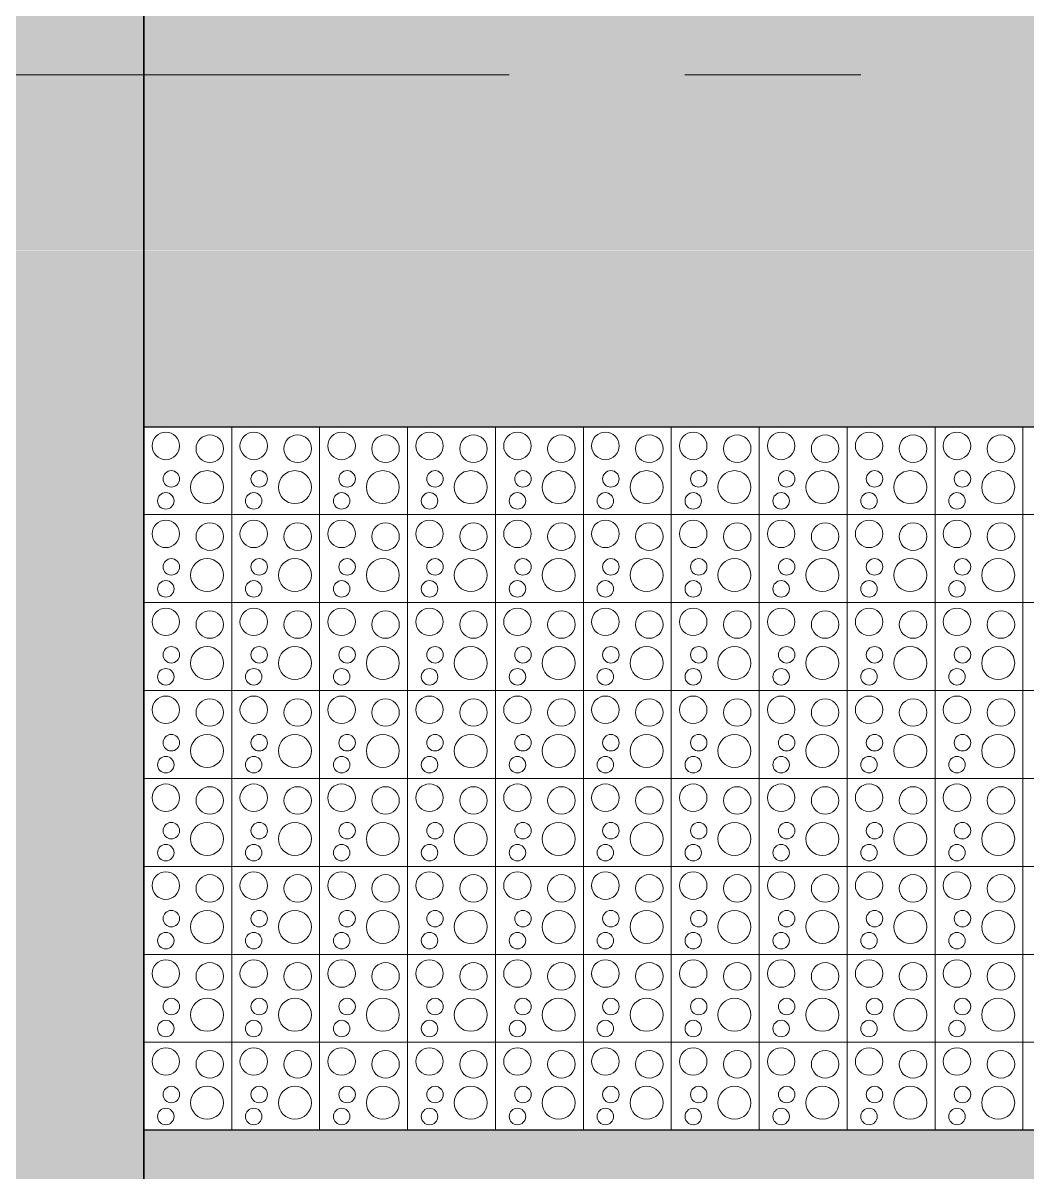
# Model space of a CAD drawing. Header units: inches. Extents: x 6 to 15224, y -733 to 6300.
# Drawn here: x 11081.1 to 11172.5, y 5121.2 to 5225.7 of the extents above; entities that cross this region are included whole.
import ezdxf

# ---------------------------------------------------------------- set-up
doc = ezdxf.new("R2010")
doc.units = ezdxf.units.IN
doc.header["$MEASUREMENT"] = 0
doc.linetypes.add('Center 1_2_', pattern=[112, 64, -16, 16, -16])
for name, color, linetype, lineweight in [('A-DETL', 90, 'Continuous', 13), ('A-FLOR-LEVL', 51, 'Continuous', 13), ('A-GLAZ', 151, 'Continuous', 25), ('A-WALL', 113, 'Continuous', 25), ('A-WALL-PATT', 111, 'Continuous', 25)]:
    doc.layers.add(name, color=color, linetype=linetype, lineweight=lineweight)

# ---------------------------------------------------------------- blocks, each defined once
blk = doc.blocks.new('WD Breeze Block-TS - 8x18-20231558-EAST ELEVATION')
at = {"layer": 'A-GLAZ', "lineweight": 13}
for p, q in [((486, 5181), (486, 5189)), ((486, 5189), (486, 5181)), ((494, 5181), (494, 5189)), ((494, 5189), (494, 5181)), ((502, 5181), (502, 5189)), ((502, 5189), (502, 5181)), ((510, 5181), (510, 5189)), ((510, 5189), (510, 5181)), ((518, 5181), (518, 5189)), ((518, 5189), (518, 5181)), ((526, 5181), (526, 5189)), ((526, 5189), (526, 5181)), ((534, 5181), (534, 5189)), ((534, 5189), (534, 5181)), ((542, 5181), (542, 5189)), ((542, 5189), (542, 5181)), ((550, 5181), (550, 5189)), ((550, 5189), (550, 5181)), ((558, 5181), (558, 5189)), ((558, 5189), (558, 5181)), ((486, 5181), (478, 5181)), ((478, 5181), (486, 5181)), ((494, 5181), (486, 5181)), ((486, 5173), (486, 5181)), ((486, 5181), (494, 5181)), ((486, 5181), (486, 5173)), ((502, 5181), (494, 5181)), ((494, 5173), (494, 5181)), ((494, 5181), (502, 5181)), ((494, 5181), (494, 5173)), ((510, 5181), (502, 5181)), ((502, 5173), (502, 5181)), ((502, 5181), (510, 5181)), ((502, 5181), (502, 5173)), ((518, 5181), (510, 5181)), ((510, 5173), (510, 5181)), ((510, 5181), (518, 5181)), ((510, 5181), (510, 5173)), ((526, 5181), (518, 5181)), ((518, 5173), (518, 5181)), ((518, 5181), (526, 5181)), ((518, 5181), (518, 5173)), ((534, 5181), (526, 5181)), ((526, 5173), (526, 5181)), ((526, 5181), (534, 5181)), ((526, 5181), (526, 5173)), ((542, 5181), (534, 5181)), ((534, 5173), (534, 5181)), ((534, 5181), (542, 5181)), ((534, 5181), (534, 5173)), ((542, 5173), (542, 5181)), ((550, 5181), (542, 5181)), ((542, 5181), (550, 5181)), ((542, 5181), (542, 5173)), ((558, 5181), (550, 5181)), ((550, 5173), (550, 5181)), ((550, 5181), (558, 5181)), ((550, 5181), (550, 5173)), ((566, 5181), (558, 5181)), ((558, 5173), (558, 5181)), ((558, 5181), (566, 5181)), ((558, 5181), (558, 5173)), ((486, 5173), (478, 5173)), ((478, 5173), (486, 5173)), ((494, 5173), (486, 5173)), ((486, 5165), (486, 5173)), ((486, 5173), (494, 5173)), ((486, 5173), (486, 5165)), ((502, 5173), (494, 5173)), ((494, 5165), (494, 5173)), ((494, 5173), (502, 5173)), ((494, 5173), (494, 5165)), ((510, 5173), (502, 5173)), ((502, 5165), (502, 5173)), ((502, 5173), (510, 5173)), ((502, 5173), (502, 5165)), ((518, 5173), (510, 5173)), ((510, 5165), (510, 5173)), ((510, 5173), (518, 5173)), ((510, 5173), (510, 5165)), ((526, 5173), (518, 5173)), ((518, 5165), (518, 5173)), ((518, 5173), (526, 5173)), ((518, 5173), (518, 5165)), ((534, 5173), (526, 5173)), ((526, 5165), (526, 5173)), ((526, 5173), (534, 5173)), ((526, 5173), (526, 5165)), ((542, 5173), (534, 5173)), ((534, 5165), (534, 5173)), ((534, 5173), (542, 5173)), ((534, 5173), (534, 5165)), ((542, 5165), (542, 5173)), ((550, 5173), (542, 5173)), ((542, 5173), (550, 5173)), ((542, 5173), (542, 5165)), ((558, 5173), (550, 5173)), ((550, 5165), (550, 5173)), ((550, 5173), (558, 5173)), ((550, 5173), (550, 5165)), ((566, 5173), (558, 5173)), ((558, 5165), (558, 5173)), ((558, 5173), (566, 5173)), ((558, 5173), (558, 5165)), ((486, 5165), (478, 5165)), ((478, 5165), (486, 5165)), ((494, 5165), (486, 5165)), ((486, 5157), (486, 5165)), ((486, 5165), (494, 5165)), ((486, 5165), (486, 5157)), ((502, 5165), (494, 5165)), ((494, 5157), (494, 5165)), ((494, 5165), (502, 5165)), ((494, 5165), (494, 5157)), ((510, 5165), (502, 5165)), ((502, 5157), (502, 5165)), ((502, 5165), (510, 5165)), ((502, 5165), (502, 5157)), ((518, 5165), (510, 5165)), ((510, 5157), (510, 5165)), ((510, 5165), (518, 5165)), ((510, 5165), (510, 5157)), ((526, 5165), (518, 5165)), ((518, 5157), (518, 5165)), ((518, 5165), (526, 5165)), ((518, 5165), (518, 5157)), ((534, 5165), (526, 5165)), ((526, 5157), (526, 5165)), ((526, 5165), (534, 5165)), ((526, 5165), (526, 5157)), ((542, 5165), (534, 5165)), ((534, 5157), (534, 5165)), ((534, 5165), (542, 5165)), ((534, 5165), (534, 5157)), ((542, 5157), (542, 5165)), ((550, 5165), (542, 5165)), ((542, 5165), (550, 5165)), ((542, 5165), (542, 5157)), ((558, 5165), (550, 5165)), ((550, 5157), (550, 5165)), ((550, 5165), (558, 5165)), ((550, 5165), (550, 5157)), ((566, 5165), (558, 5165)), ((558, 5157), (558, 5165)), ((558, 5165), (566, 5165)), ((558, 5165), (558, 5157)), ((486, 5157), (478, 5157)), ((478, 5157), (486, 5157)), ((494, 5157), (486, 5157)), ((486, 5149), (486, 5157)), ((486, 5157), (494, 5157)), ((486, 5157), (486, 5149)), ((502, 5157), (494, 5157)), ((494, 5149), (494, 5157)), ((494, 5157), (502, 5157)), ((494, 5157), (494, 5149)), ((510, 5157), (502, 5157)), ((502, 5149), (502, 5157)), ((502, 5157), (510, 5157)), ((502, 5157), (502, 5149)), ((518, 5157), (510, 5157)), ((510, 5149), (510, 5157)), ((510, 5157), (518, 5157)), ((510, 5157), (510, 5149)), ((526, 5157), (518, 5157)), ((518, 5149), (518, 5157)), ((518, 5157), (526, 5157)), ((518, 5157), (518, 5149)), ((534, 5157), (526, 5157)), ((526, 5149), (526, 5157)), ((526, 5157), (534, 5157)), ((526, 5157), (526, 5149)), ((542, 5157), (534, 5157)), ((534, 5149), (534, 5157)), ((534, 5157), (542, 5157)), ((534, 5157), (534, 5149)), ((542, 5149), (542, 5157)), ((550, 5157), (542, 5157)), ((542, 5157), (550, 5157)), ((542, 5157), (542, 5149)), ((558, 5157), (550, 5157)), ((550, 5149), (550, 5157)), ((550, 5157), (558, 5157)), ((550, 5157), (550, 5149)), ((566, 5157), (558, 5157)), ((558, 5149), (558, 5157)), ((558, 5157), (566, 5157)), ((558, 5157), (558, 5149)), ((486, 5149), (478, 5149)), ((478, 5149), (486, 5149)), ((494, 5149), (486, 5149)), ((486, 5141), (486, 5149)), ((486, 5149), (494, 5149)), ((486, 5149), (486, 5141)), ((502, 5149), (494, 5149)), ((494, 5141), (494, 5149)), ((494, 5149), (502, 5149)), ((494, 5149), (494, 5141)), ((510, 5149), (502, 5149)), ((502, 5141), (502, 5149)), ((502, 5149), (510, 5149)), ((502, 5149), (502, 5141)), ((518, 5149), (510, 5149)), ((510, 5141), (510, 5149)), ((510, 5149), (518, 5149)), ((510, 5149), (510, 5141)), ((526, 5149), (518, 5149)), ((518, 5141), (518, 5149)), ((518, 5149), (526, 5149)), ((518, 5149), (518, 5141)), ((534, 5149), (526, 5149)), ((526, 5141), (526, 5149)), ((526, 5149), (534, 5149)), ((526, 5149), (526, 5141)), ((542, 5149), (534, 5149)), ((534, 5141), (534, 5149)), ((534, 5149), (542, 5149)), ((534, 5149), (534, 5141)), ((542, 5141), (542, 5149)), ((550, 5149), (542, 5149)), ((542, 5149), (550, 5149)), ((542, 5149), (542, 5141)), ((558, 5149), (550, 5149)), ((550, 5141), (550, 5149)), ((550, 5149), (558, 5149)), ((550, 5149), (550, 5141)), ((566, 5149), (558, 5149)), ((558, 5141), (558, 5149)), ((558, 5149), (566, 5149)), ((558, 5149), (558, 5141)), ((486, 5141), (478, 5141)), ((478, 5141), (486, 5141)), ((494, 5141), (486, 5141)), ((486, 5133), (486, 5141)), ((486, 5141), (494, 5141)), ((486, 5141), (486, 5133)), ((502, 5141), (494, 5141)), ((494, 5133), (494, 5141)), ((494, 5141), (502, 5141)), ((494, 5141), (494, 5133)), ((510, 5141), (502, 5141)), ((502, 5133), (502, 5141)), ((502, 5141), (510, 5141)), ((502, 5141), (502, 5133)), ((518, 5141), (510, 5141)), ((510, 5133), (510, 5141)), ((510, 5141), (518, 5141)), ((510, 5141), (510, 5133)), ((526, 5141), (518, 5141)), ((518, 5133), (518, 5141)), ((518, 5141), (526, 5141)), ((518, 5141), (518, 5133)), ((534, 5141), (526, 5141)), ((526, 5133), (526, 5141)), ((526, 5141), (534, 5141)), ((526, 5141), (526, 5133)), ((542, 5141), (534, 5141)), ((534, 5133), (534, 5141)), ((534, 5141), (542, 5141)), ((534, 5141), (534, 5133)), ((542, 5133), (542, 5141)), ((550, 5141), (542, 5141)), ((542, 5141), (550, 5141)), ((542, 5141), (542, 5133)), ((558, 5141), (550, 5141)), ((550, 5133), (550, 5141)), ((550, 5141), (558, 5141)), ((550, 5141), (550, 5133)), ((566, 5141), (558, 5141)), ((558, 5133), (558, 5141)), ((558, 5141), (566, 5141)), ((558, 5141), (558, 5133)), ((486, 5133), (478, 5133)), ((478, 5133), (486, 5133)), ((494, 5133), (486, 5133)), ((486, 5125), (486, 5133)), ((486, 5133), (494, 5133)), ((486, 5133), (486, 5125)), ((502, 5133), (494, 5133)), ((494, 5125), (494, 5133)), ((494, 5133), (502, 5133)), ((494, 5133), (494, 5125)), ((510, 5133), (502, 5133)), ((502, 5125), (502, 5133)), ((502, 5133), (510, 5133)), ((502, 5133), (502, 5125)), ((518, 5133), (510, 5133)), ((510, 5125), (510, 5133)), ((510, 5133), (518, 5133)), ((510, 5133), (510, 5125)), ((526, 5133), (518, 5133)), ((518, 5125), (518, 5133)), ((518, 5133), (526, 5133)), ((518, 5133), (518, 5125)), ((534, 5133), (526, 5133)), ((526, 5125), (526, 5133)), ((526, 5133), (534, 5133)), ((526, 5133), (526, 5125)), ((542, 5133), (534, 5133)), ((534, 5125), (534, 5133)), ((534, 5133), (542, 5133)), ((534, 5133), (534, 5125)), ((542, 5125), (542, 5133)), ((550, 5133), (542, 5133)), ((542, 5133), (550, 5133)), ((542, 5133), (542, 5125)), ((558, 5133), (550, 5133)), ((550, 5125), (550, 5133)), ((550, 5133), (558, 5133)), ((550, 5133), (550, 5125)), ((566, 5133), (558, 5133)), ((558, 5125), (558, 5133)), ((558, 5133), (566, 5133)), ((558, 5133), (558, 5125))]:
    blk.add_line(p, q, dxfattribs=at)
for centre, radius, start, end in [((480, 5187.25), 1.25, 0, 180), ((484, 5187), 1.25, 360, 180), ((488, 5187.25), 1.25, 0, 180), ((492, 5187), 1.25, 0, 180), ((496, 5187.25), 1.25, 0, 180), ((500, 5187), 1.25, 0, 180), ((504, 5187.25), 1.25, 0, 180), ((508, 5187), 1.25, 0, 180), ((512, 5187.25), 1.25, 0, 180), ((516, 5187), 1.25, 0, 180), ((520, 5187.25), 1.25, 0, 180), ((524, 5187), 1.25, 0, 180), ((528, 5187.25), 1.25, 0, 180), ((532, 5187), 1.25, 0, 180), ((536, 5187.25), 1.25, 0, 180), ((540, 5187), 1.25, 0, 180), ((544, 5187.25), 1.25, 0, 180), ((548, 5187), 1.25, 0, 180), ((552, 5187.25), 1.25, 0, 180), ((556, 5187), 1.25, 0, 180), ((480, 5187.25), 1.25, 180, 0), ((484, 5187), 1.25, 180, 0), ((488, 5187.25), 1.25, 180, 0), ((492, 5187), 1.25, 180, 0), ((496, 5187.25), 1.25, 180, 0), ((500, 5187), 1.25, 180, 0), ((504, 5187.25), 1.25, 180, 0), ((508, 5187), 1.25, 180, 0), ((512, 5187.25), 1.25, 180, 0), ((516, 5187), 1.25, 180, 0), ((520, 5187.25), 1.25, 180, 0), ((524, 5187), 1.25, 180, 0), ((528, 5187.25), 1.25, 180, 0), ((532, 5187), 1.25, 180, 0), ((536, 5187.25), 1.25, 180, 0), ((540, 5187), 1.25, 180, 0), ((544, 5187.25), 1.25, 180, 0), ((548, 5187), 1.25, 180, 0), ((552, 5187.25), 1.25, 180, 0), ((556, 5187), 1.25, 180, 0), ((480.5, 5184.25), 0.75, 0, 180), ((483.75, 5183.5), 1.5, 0, 180), ((488.5, 5184.25), 0.75, 0, 180), ((491.75, 5183.5), 1.5, 0, 180), ((496.5, 5184.25), 0.75, 0, 180), ((499.75, 5183.5), 1.5, 0, 180), ((504.5, 5184.25), 0.75, 0, 180), ((507.75, 5183.5), 1.5, 0, 180), ((512.5, 5184.25), 0.75, 0, 180), ((515.75, 5183.5), 1.5, 0, 180), ((520.5, 5184.25), 0.75, 0, 180), ((523.75, 5183.5), 1.5, 0, 180), ((528.5, 5184.25), 0.75, 0, 180), ((531.75, 5183.5), 1.5, 0, 180), ((536.5, 5184.25), 0.75, 0, 180), ((539.75, 5183.5), 1.5, 0, 180), ((544.5, 5184.25), 0.75, 0, 180), ((547.75, 5183.5), 1.5, 0, 180), ((552.5, 5184.25), 0.75, 0, 180), ((555.75, 5183.5), 1.5, 0, 180), ((480.5, 5184.25), 0.75, 180, 0), ((483.75, 5183.5), 1.5, 180, 0), ((488.5, 5184.25), 0.75, 180, 0), ((491.75, 5183.5), 1.5, 180, 0), ((496.5, 5184.25), 0.75, 180, 0), ((499.75, 5183.5), 1.5, 180, 0), ((504.5, 5184.25), 0.75, 180, 0), ((507.75, 5183.5), 1.5, 180, 0), ((512.5, 5184.25), 0.75, 180, 0), ((515.75, 5183.5), 1.5, 180, 0), ((520.5, 5184.25), 0.75, 180, 0), ((523.75, 5183.5), 1.5, 180, 0), ((528.5, 5184.25), 0.75, 180, 0), ((531.75, 5183.5), 1.5, 180, 0), ((536.5, 5184.25), 0.75, 180, 0), ((539.75, 5183.5), 1.5, 180, 0), ((544.5, 5184.25), 0.75, 180, 0), ((547.75, 5183.5), 1.5, 180, 0), ((552.5, 5184.25), 0.75, 180, 0), ((555.75, 5183.5), 1.5, 180, 0), ((480, 5182.25), 0.75, 0, 180), ((488, 5182.25), 0.75, 0, 180), ((496, 5182.25), 0.75, 0, 180), ((504, 5182.25), 0.75, 0, 180), ((512, 5182.25), 0.75, 0, 180), ((520, 5182.25), 0.75, 0, 180), ((528, 5182.25), 0.75, 0, 180), ((536, 5182.25), 0.75, 0, 180), ((544, 5182.25), 0.75, 0, 180), ((552, 5182.25), 0.75, 0, 180), ((480, 5182.25), 0.75, 180, 0), ((488, 5182.25), 0.75, 180, 0), ((496, 5182.25), 0.75, 180, 0), ((504, 5182.25), 0.75, 180, 0), ((512, 5182.25), 0.75, 180, 0), ((520, 5182.25), 0.75, 180, 0), ((528, 5182.25), 0.75, 180, 0), ((536, 5182.25), 0.75, 180, 0), ((544, 5182.25), 0.75, 180, 0), ((552, 5182.25), 0.75, 180, 0), ((480, 5179.25), 1.25, 0, 180), ((488, 5179.25), 1.25, 0, 180), ((496, 5179.25), 1.25, 0, 180), ((504, 5179.25), 1.25, 0, 180), ((512, 5179.25), 1.25, 0, 180), ((520, 5179.25), 1.25, 0, 180), ((528, 5179.25), 1.25, 0, 180), ((536, 5179.25), 1.25, 0, 180), ((544, 5179.25), 1.25, 0, 180), ((552, 5179.25), 1.25, 0, 180), ((480, 5179.25), 1.25, 180, 0), ((484, 5179), 1.25, 0, 180), ((488, 5179.25), 1.25, 180, 0), ((492, 5179), 1.25, 0, 180), ((496, 5179.25), 1.25, 180, 0), ((500, 5179), 1.25, 0, 180), ((504, 5179.25), 1.25, 180, 0), ((508, 5179), 1.25, 0, 180), ((512, 5179.25), 1.25, 180, 0), ((516, 5179), 1.25, 0, 180), ((520, 5179.25), 1.25, 180, 0), ((524, 5179), 1.25, 0, 180), ((528, 5179.25), 1.25, 180, 0), ((532, 5179), 1.25, 0, 180), ((536, 5179.25), 1.25, 180, 0), ((540, 5179), 1.25, 0, 180), ((544, 5179.25), 1.25, 180, 0), ((548, 5179), 1.25, 0, 180), ((552, 5179.25), 1.25, 180, 0), ((556, 5179), 1.25, 0, 180), ((484, 5179), 1.25, 180, 0), ((492, 5179), 1.25, 180, 0), ((500, 5179), 1.25, 180, 0), ((508, 5179), 1.25, 180, 0), ((516, 5179), 1.25, 180, 0), ((524, 5179), 1.25, 180, 0), ((532, 5179), 1.25, 180, 0), ((540, 5179), 1.25, 180, 0), ((548, 5179), 1.25, 180, 0), ((556, 5179), 1.25, 180, 0), ((480.5, 5176.25), 0.75, 0, 180), ((480.5, 5176.25), 0.75, 180, 0), ((483.75, 5175.5), 1.5, 0, 180), ((488.5, 5176.25), 0.75, 0, 180), ((488.5, 5176.25), 0.75, 180, 0), ((491.75, 5175.5), 1.5, 0, 180), ((496.5, 5176.25), 0.75, 0, 180), ((496.5, 5176.25), 0.75, 180, 0), ((499.75, 5175.5), 1.5, 0, 180), ((504.5, 5176.25), 0.75, 0, 180), ((504.5, 5176.25), 0.75, 180, 0), ((507.75, 5175.5), 1.5, 0, 180), ((512.5, 5176.25), 0.75, 0, 180), ((512.5, 5176.25), 0.75, 180, 0), ((515.75, 5175.5), 1.5, 0, 180), ((520.5, 5176.25), 0.75, 0, 180), ((520.5, 5176.25), 0.75, 180, 0), ((523.75, 5175.5), 1.5, 0, 180), ((528.5, 5176.25), 0.75, 0, 180), ((528.5, 5176.25), 0.75, 180, 0), ((531.75, 5175.5), 1.5, 0, 180), ((536.5, 5176.25), 0.75, 0, 180), ((536.5, 5176.25), 0.75, 180, 0), ((539.75, 5175.5), 1.5, 0, 180), ((544.5, 5176.25), 0.75, 0, 180), ((544.5, 5176.25), 0.75, 180, 0), ((547.75, 5175.5), 1.5, 0, 180), ((552.5, 5176.25), 0.75, 0, 180), ((552.5, 5176.25), 0.75, 180, 0), ((555.75, 5175.5), 1.5, 0, 180), ((483.75, 5175.5), 1.5, 180, 0), ((491.75, 5175.5), 1.5, 180, 0), ((499.75, 5175.5), 1.5, 180, 0), ((507.75, 5175.5), 1.5, 180, 0), ((515.75, 5175.5), 1.5, 180, 0), ((523.75, 5175.5), 1.5, 180, 0), ((531.75, 5175.5), 1.5, 180, 0), ((539.75, 5175.5), 1.5, 180, 0), ((547.75, 5175.5), 1.5, 180, 0), ((555.75, 5175.5), 1.5, 180, 0), ((480, 5174.25), 0.75, 0, 180), ((480, 5174.25), 0.75, 180, 0), ((488, 5174.25), 0.75, 0, 180), ((488, 5174.25), 0.75, 180, 0), ((496, 5174.25), 0.75, 0, 180), ((496, 5174.25), 0.75, 180, 0), ((504, 5174.25), 0.75, 0, 180), ((504, 5174.25), 0.75, 180, 0), ((512, 5174.25), 0.75, 0, 180), ((512, 5174.25), 0.75, 180, 0), ((520, 5174.25), 0.75, 0, 180), ((520, 5174.25), 0.75, 180, 0), ((528, 5174.25), 0.75, 0, 180), ((528, 5174.25), 0.75, 180, 0), ((536, 5174.25), 0.75, 0, 180), ((536, 5174.25), 0.75, 180, 0), ((544, 5174.25), 0.75, 0, 180), ((544, 5174.25), 0.75, 180, 0), ((552, 5174.25), 0.75, 0, 180), ((552, 5174.25), 0.75, 180, 0), ((480, 5171.25), 1.25, 0, 180), ((484, 5171), 1.25, 360, 180), ((488, 5171.25), 1.25, 0, 180), ((492, 5171), 1.25, 0, 180), ((496, 5171.25), 1.25, 0, 180), ((500, 5171), 1.25, 0, 180), ((504, 5171.25), 1.25, 0, 180), ((508, 5171), 1.25, 0, 180), ((512, 5171.25), 1.25, 0, 180), ((516, 5171), 1.25, 0, 180), ((520, 5171.25), 1.25, 0, 180), ((524, 5171), 1.25, 0, 180), ((528, 5171.25), 1.25, 0, 180), ((532, 5171), 1.25, 0, 180), ((536, 5171.25), 1.25, 0, 180), ((540, 5171), 1.25, 0, 180), ((544, 5171.25), 1.25, 0, 180), ((548, 5171), 1.25, 0, 180), ((552, 5171.25), 1.25, 0, 180), ((556, 5171), 1.25, 0, 180), ((480, 5171.25), 1.25, 180, 0), ((484, 5171), 1.25, 180, 0), ((488, 5171.25), 1.25, 180, 0), ((492, 5171), 1.25, 180, 0), ((496, 5171.25), 1.25, 180, 0), ((500, 5171), 1.25, 180, 0), ((504, 5171.25), 1.25, 180, 0), ((508, 5171), 1.25, 180, 0), ((512, 5171.25), 1.25, 180, 0), ((516, 5171), 1.25, 180, 0), ((520, 5171.25), 1.25, 180, 0), ((524, 5171), 1.25, 180, 0), ((528, 5171.25), 1.25, 180, 0), ((532, 5171), 1.25, 180, 0), ((536, 5171.25), 1.25, 180, 0), ((540, 5171), 1.25, 180, 0), ((544, 5171.25), 1.25, 180, 0), ((548, 5171), 1.25, 180, 0), ((552, 5171.25), 1.25, 180, 0), ((556, 5171), 1.25, 180, 0), ((480.5, 5168.25), 0.75, 0, 180), ((483.75, 5167.5), 1.5, 0, 180), ((488.5, 5168.25), 0.75, 0, 180), ((491.75, 5167.5), 1.5, 0, 180), ((496.5, 5168.25), 0.75, 0, 180), ((499.75, 5167.5), 1.5, 0, 180), ((504.5, 5168.25), 0.75, 0, 180), ((507.75, 5167.5), 1.5, 0, 180), ((512.5, 5168.25), 0.75, 0, 180), ((515.75, 5167.5), 1.5, 0, 180), ((520.5, 5168.25), 0.75, 0, 180), ((523.75, 5167.5), 1.5, 0, 180), ((528.5, 5168.25), 0.75, 0, 180), ((531.75, 5167.5), 1.5, 0, 180), ((536.5, 5168.25), 0.75, 0, 180), ((539.75, 5167.5), 1.5, 0, 180), ((544.5, 5168.25), 0.75, 0, 180), ((547.75, 5167.5), 1.5, 0, 180), ((552.5, 5168.25), 0.75, 0, 180), ((555.75, 5167.5), 1.5, 0, 180), ((480.5, 5168.25), 0.75, 180, 0), ((488.5, 5168.25), 0.75, 180, 0), ((496.5, 5168.25), 0.75, 180, 0), ((504.5, 5168.25), 0.75, 180, 0), ((512.5, 5168.25), 0.75, 180, 0), ((520.5, 5168.25), 0.75, 180, 0), ((528.5, 5168.25), 0.75, 180, 0), ((536.5, 5168.25), 0.75, 180, 0), ((544.5, 5168.25), 0.75, 180, 0), ((552.5, 5168.25), 0.75, 180, 0), ((480, 5166.25), 0.75, 0, 180), ((483.75, 5167.5), 1.5, 180, 0), ((488, 5166.25), 0.75, 0, 180), ((491.75, 5167.5), 1.5, 180, 0), ((496, 5166.25), 0.75, 0, 180), ((499.75, 5167.5), 1.5, 180, 0), ((504, 5166.25), 0.75, 0, 180), ((507.75, 5167.5), 1.5, 180, 0), ((512, 5166.25), 0.75, 0, 180), ((515.75, 5167.5), 1.5, 180, 0), ((520, 5166.25), 0.75, 0, 180), ((523.75, 5167.5), 1.5, 180, 0), ((528, 5166.25), 0.75, 0, 180), ((531.75, 5167.5), 1.5, 180, 0), ((536, 5166.25), 0.75, 0, 180), ((539.75, 5167.5), 1.5, 180, 0), ((544, 5166.25), 0.75, 0, 180), ((547.75, 5167.5), 1.5, 180, 0), ((552, 5166.25), 0.75, 0, 180), ((555.75, 5167.5), 1.5, 180, 0), ((480, 5166.25), 0.75, 180, 0), ((488, 5166.25), 0.75, 180, 0), ((496, 5166.25), 0.75, 180, 0), ((504, 5166.25), 0.75, 180, 0), ((512, 5166.25), 0.75, 180, 0), ((520, 5166.25), 0.75, 180, 0), ((528, 5166.25), 0.75, 180, 0), ((536, 5166.25), 0.75, 180, 0), ((544, 5166.25), 0.75, 180, 0), ((552, 5166.25), 0.75, 180, 0), ((480, 5163.25), 1.25, 0, 180), ((484, 5163), 1.25, 360, 180), ((488, 5163.25), 1.25, 0, 180), ((492, 5163), 1.25, 0, 180), ((496, 5163.25), 1.25, 0, 180), ((500, 5163), 1.25, 0, 180), ((504, 5163.25), 1.25, 0, 180), ((508, 5163), 1.25, 0, 180), ((512, 5163.25), 1.25, 0, 180), ((516, 5163), 1.25, 0, 180), ((520, 5163.25), 1.25, 0, 180), ((524, 5163), 1.25, 0, 180), ((528, 5163.25), 1.25, 0, 180), ((532, 5163), 1.25, 0, 180), ((536, 5163.25), 1.25, 0, 180), ((540, 5163), 1.25, 0, 180), ((544, 5163.25), 1.25, 0, 180), ((548, 5163), 1.25, 0, 180), ((552, 5163.25), 1.25, 0, 180), ((556, 5163), 1.25, 0, 180), ((480, 5163.25), 1.25, 180, 0), ((484, 5163), 1.25, 180, 0), ((488, 5163.25), 1.25, 180, 0), ((492, 5163), 1.25, 180, 0), ((496, 5163.25), 1.25, 180, 0), ((500, 5163), 1.25, 180, 0), ((504, 5163.25), 1.25, 180, 0), ((508, 5163), 1.25, 180, 0), ((512, 5163.25), 1.25, 180, 0), ((516, 5163), 1.25, 180, 0), ((520, 5163.25), 1.25, 180, 0), ((524, 5163), 1.25, 180, 0), ((528, 5163.25), 1.25, 180, 0), ((532, 5163), 1.25, 180, 0), ((536, 5163.25), 1.25, 180, 0), ((540, 5163), 1.25, 180, 0), ((544, 5163.25), 1.25, 180, 0), ((548, 5163), 1.25, 180, 0), ((552, 5163.25), 1.25, 180, 0), ((556, 5163), 1.25, 180, 0), ((480.5, 5160.25), 0.75, 0, 180), ((483.75, 5159.5), 1.5, 0, 180), ((488.5, 5160.25), 0.75, 0, 180), ((491.75, 5159.5), 1.5, 0, 180), ((496.5, 5160.25), 0.75, 0, 180), ((499.75, 5159.5), 1.5, 0, 180), ((504.5, 5160.25), 0.75, 0, 180), ((507.75, 5159.5), 1.5, 0, 180), ((512.5, 5160.25), 0.75, 0, 180), ((515.75, 5159.5), 1.5, 0, 180), ((520.5, 5160.25), 0.75, 0, 180), ((523.75, 5159.5), 1.5, 0, 180), ((528.5, 5160.25), 0.75, 0, 180), ((531.75, 5159.5), 1.5, 0, 180), ((536.5, 5160.25), 0.75, 0, 180), ((539.75, 5159.5), 1.5, 0, 180), ((544.5, 5160.25), 0.75, 0, 180), ((547.75, 5159.5), 1.5, 0, 180), ((552.5, 5160.25), 0.75, 0, 180), ((555.75, 5159.5), 1.5, 0, 180), ((480.5, 5160.25), 0.75, 180, 0), ((483.75, 5159.5), 1.5, 180, 0), ((488.5, 5160.25), 0.75, 180, 0), ((491.75, 5159.5), 1.5, 180, 0), ((496.5, 5160.25), 0.75, 180, 0), ((499.75, 5159.5), 1.5, 180, 0), ((504.5, 5160.25), 0.75, 180, 0), ((507.75, 5159.5), 1.5, 180, 0), ((512.5, 5160.25), 0.75, 180, 0), ((515.75, 5159.5), 1.5, 180, 0), ((520.5, 5160.25), 0.75, 180, 0), ((523.75, 5159.5), 1.5, 180, 0), ((528.5, 5160.25), 0.75, 180, 0), ((531.75, 5159.5), 1.5, 180, 0), ((536.5, 5160.25), 0.75, 180, 0), ((539.75, 5159.5), 1.5, 180, 0), ((544.5, 5160.25), 0.75, 180, 0), ((547.75, 5159.5), 1.5, 180, 0), ((552.5, 5160.25), 0.75, 180, 0), ((555.75, 5159.5), 1.5, 180, 0), ((480, 5158.25), 0.75, 0, 180), ((488, 5158.25), 0.75, 0, 180), ((496, 5158.25), 0.75, 0, 180), ((504, 5158.25), 0.75, 0, 180), ((512, 5158.25), 0.75, 0, 180), ((520, 5158.25), 0.75, 0, 180), ((528, 5158.25), 0.75, 0, 180), ((536, 5158.25), 0.75, 0, 180), ((544, 5158.25), 0.75, 0, 180), ((552, 5158.25), 0.75, 0, 180), ((480, 5158.25), 0.75, 180, 0), ((488, 5158.25), 0.75, 180, 0), ((496, 5158.25), 0.75, 180, 0), ((504, 5158.25), 0.75, 180, 0), ((512, 5158.25), 0.75, 180, 0), ((520, 5158.25), 0.75, 180, 0), ((528, 5158.25), 0.75, 180, 0), ((536, 5158.25), 0.75, 180, 0), ((544, 5158.25), 0.75, 180, 0), ((552, 5158.25), 0.75, 180, 0), ((480, 5155.25), 1.25, 0, 180), ((484, 5155), 1.25, 360, 180), ((488, 5155.25), 1.25, 0, 180), ((492, 5155), 1.25, 0, 180), ((496, 5155.25), 1.25, 0, 180), ((500, 5155), 1.25, 0, 180), ((504, 5155.25), 1.25, 0, 180), ((508, 5155), 1.25, 0, 180), ((512, 5155.25), 1.25, 0, 180), ((516, 5155), 1.25, 0, 180), ((520, 5155.25), 1.25, 0, 180), ((524, 5155), 1.25, 0, 180), ((528, 5155.25), 1.25, 0, 180), ((532, 5155), 1.25, 0, 180), ((536, 5155.25), 1.25, 0, 180), ((540, 5155), 1.25, 0, 180), ((544, 5155.25), 1.25, 0, 180), ((548, 5155), 1.25, 0, 180), ((552, 5155.25), 1.25, 0, 180), ((556, 5155), 1.25, 0, 180), ((480, 5155.25), 1.25, 180, 0), ((488, 5155.25), 1.25, 180, 0), ((496, 5155.25), 1.25, 180, 0), ((504, 5155.25), 1.25, 180, 0), ((512, 5155.25), 1.25, 180, 0), ((520, 5155.25), 1.25, 180, 0), ((528, 5155.25), 1.25, 180, 0), ((536, 5155.25), 1.25, 180, 0), ((544, 5155.25), 1.25, 180, 0), ((552, 5155.25), 1.25, 180, 0), ((484, 5155), 1.25, 180, 0), ((492, 5155), 1.25, 180, 0), ((500, 5155), 1.25, 180, 0), ((508, 5155), 1.25, 180, 0), ((516, 5155), 1.25, 180, 0), ((524, 5155), 1.25, 180, 0), ((532, 5155), 1.25, 180, 0), ((540, 5155), 1.25, 180, 0), ((548, 5155), 1.25, 180, 0), ((556, 5155), 1.25, 180, 0), ((480.5, 5152.25), 0.75, 0, 180), ((480.5, 5152.25), 0.75, 180, 0), ((483.75, 5151.5), 1.5, 0, 180), ((488.5, 5152.25), 0.75, 0, 180), ((488.5, 5152.25), 0.75, 180, 0), ((491.75, 5151.5), 1.5, 0, 180), ((496.5, 5152.25), 0.75, 0, 180), ((496.5, 5152.25), 0.75, 180, 0), ((499.75, 5151.5), 1.5, 0, 180), ((504.5, 5152.25), 0.75, 0, 180), ((504.5, 5152.25), 0.75, 180, 0), ((507.75, 5151.5), 1.5, 0, 180), ((512.5, 5152.25), 0.75, 0, 180), ((512.5, 5152.25), 0.75, 180, 0), ((515.75, 5151.5), 1.5, 0, 180), ((520.5, 5152.25), 0.75, 0, 180), ((520.5, 5152.25), 0.75, 180, 0), ((523.75, 5151.5), 1.5, 0, 180), ((528.5, 5152.25), 0.75, 0, 180), ((528.5, 5152.25), 0.75, 180, 0), ((531.75, 5151.5), 1.5, 0, 180), ((536.5, 5152.25), 0.75, 0, 180), ((536.5, 5152.25), 0.75, 180, 0), ((539.75, 5151.5), 1.5, 0, 180), ((544.5, 5152.25), 0.75, 0, 180), ((544.5, 5152.25), 0.75, 180, 0), ((547.75, 5151.5), 1.5, 0, 180), ((552.5, 5152.25), 0.75, 0, 180), ((552.5, 5152.25), 0.75, 180, 0), ((555.75, 5151.5), 1.5, 0, 180), ((483.75, 5151.5), 1.5, 180, 0), ((491.75, 5151.5), 1.5, 180, 0), ((499.75, 5151.5), 1.5, 180, 0), ((507.75, 5151.5), 1.5, 180, 0), ((515.75, 5151.5), 1.5, 180, 0), ((523.75, 5151.5), 1.5, 180, 0), ((531.75, 5151.5), 1.5, 180, 0), ((539.75, 5151.5), 1.5, 180, 0), ((547.75, 5151.5), 1.5, 180, 0), ((555.75, 5151.5), 1.5, 180, 0), ((480, 5150.25), 0.75, 0, 180), ((480, 5150.25), 0.75, 180, 0), ((488, 5150.25), 0.75, 0, 180), ((488, 5150.25), 0.75, 180, 0), ((496, 5150.25), 0.75, 0, 180), ((496, 5150.25), 0.75, 180, 0), ((504, 5150.25), 0.75, 0, 180), ((504, 5150.25), 0.75, 180, 0), ((512, 5150.25), 0.75, 0, 180), ((512, 5150.25), 0.75, 180, 0), ((520, 5150.25), 0.75, 0, 180), ((520, 5150.25), 0.75, 180, 0), ((528, 5150.25), 0.75, 0, 180), ((528, 5150.25), 0.75, 180, 0), ((536, 5150.25), 0.75, 0, 180), ((536, 5150.25), 0.75, 180, 0), ((544, 5150.25), 0.75, 0, 180), ((544, 5150.25), 0.75, 180, 0), ((552, 5150.25), 0.75, 0, 180), ((552, 5150.25), 0.75, 180, 0), ((480, 5147.25), 1.25, 0, 180), ((484, 5147), 1.25, 360, 180), ((488, 5147.25), 1.25, 0, 180), ((492, 5147), 1.25, 0, 180), ((496, 5147.25), 1.25, 0, 180), ((500, 5147), 1.25, 0, 180), ((504, 5147.25), 1.25, 0, 180), ((508, 5147), 1.25, 0, 180), ((512, 5147.25), 1.25, 0, 180), ((516, 5147), 1.25, 0, 180), ((520, 5147.25), 1.25, 0, 180), ((524, 5147), 1.25, 0, 180), ((528, 5147.25), 1.25, 0, 180), ((532, 5147), 1.25, 0, 180), ((536, 5147.25), 1.25, 0, 180), ((540, 5147), 1.25, 0, 180), ((544, 5147.25), 1.25, 0, 180), ((548, 5147), 1.25, 0, 180), ((552, 5147.25), 1.25, 0, 180), ((556, 5147), 1.25, 0, 180), ((480, 5147.25), 1.25, 180, 0), ((484, 5147), 1.25, 180, 0), ((488, 5147.25), 1.25, 180, 0), ((492, 5147), 1.25, 180, 0), ((496, 5147.25), 1.25, 180, 0), ((500, 5147), 1.25, 180, 0), ((504, 5147.25), 1.25, 180, 0), ((508, 5147), 1.25, 180, 0), ((512, 5147.25), 1.25, 180, 0), ((516, 5147), 1.25, 180, 0), ((520, 5147.25), 1.25, 180, 0), ((524, 5147), 1.25, 180, 0), ((528, 5147.25), 1.25, 180, 0), ((532, 5147), 1.25, 180, 0), ((536, 5147.25), 1.25, 180, 0), ((540, 5147), 1.25, 180, 0), ((544, 5147.25), 1.25, 180, 0), ((548, 5147), 1.25, 180, 0), ((552, 5147.25), 1.25, 180, 0), ((556, 5147), 1.25, 180, 0), ((480.5, 5144.25), 0.75, 0, 180), ((483.75, 5143.5), 1.5, 0, 180), ((488.5, 5144.25), 0.75, 0, 180), ((491.75, 5143.5), 1.5, 0, 180), ((496.5, 5144.25), 0.75, 0, 180), ((499.75, 5143.5), 1.5, 0, 180), ((504.5, 5144.25), 0.75, 0, 180), ((507.75, 5143.5), 1.5, 0, 180), ((512.5, 5144.25), 0.75, 0, 180), ((515.75, 5143.5), 1.5, 0, 180), ((520.5, 5144.25), 0.75, 0, 180), ((523.75, 5143.5), 1.5, 0, 180), ((528.5, 5144.25), 0.75, 0, 180), ((531.75, 5143.5), 1.5, 0, 180), ((536.5, 5144.25), 0.75, 0, 180), ((539.75, 5143.5), 1.5, 0, 180), ((544.5, 5144.25), 0.75, 0, 180), ((547.75, 5143.5), 1.5, 0, 180), ((552.5, 5144.25), 0.75, 0, 180), ((555.75, 5143.5), 1.5, 0, 180), ((480.5, 5144.25), 0.75, 180, 0), ((488.5, 5144.25), 0.75, 180, 0), ((496.5, 5144.25), 0.75, 180, 0), ((504.5, 5144.25), 0.75, 180, 0), ((512.5, 5144.25), 0.75, 180, 0), ((520.5, 5144.25), 0.75, 180, 0), ((528.5, 5144.25), 0.75, 180, 0), ((536.5, 5144.25), 0.75, 180, 0), ((544.5, 5144.25), 0.75, 180, 0), ((552.5, 5144.25), 0.75, 180, 0), ((480, 5142.25), 0.75, 0, 180), ((483.75, 5143.5), 1.5, 180, 0), ((488, 5142.25), 0.75, 0, 180), ((491.75, 5143.5), 1.5, 180, 0), ((496, 5142.25), 0.75, 0, 180), ((499.75, 5143.5), 1.5, 180, 0), ((504, 5142.25), 0.75, 0, 180), ((507.75, 5143.5), 1.5, 180, 0), ((512, 5142.25), 0.75, 0, 180), ((515.75, 5143.5), 1.5, 180, 0), ((520, 5142.25), 0.75, 0, 180), ((523.75, 5143.5), 1.5, 180, 0), ((528, 5142.25), 0.75, 0, 180), ((531.75, 5143.5), 1.5, 180, 0), ((536, 5142.25), 0.75, 0, 180), ((539.75, 5143.5), 1.5, 180, 0), ((544, 5142.25), 0.75, 0, 180), ((547.75, 5143.5), 1.5, 180, 0), ((552, 5142.25), 0.75, 0, 180), ((555.75, 5143.5), 1.5, 180, 0), ((480, 5142.25), 0.75, 180, 0), ((488, 5142.25), 0.75, 180, 0), ((496, 5142.25), 0.75, 180, 0), ((504, 5142.25), 0.75, 180, 0), ((512, 5142.25), 0.75, 180, 0), ((520, 5142.25), 0.75, 180, 0), ((528, 5142.25), 0.75, 180, 0), ((536, 5142.25), 0.75, 180, 0), ((544, 5142.25), 0.75, 180, 0), ((552, 5142.25), 0.75, 180, 0), ((480, 5139.25), 1.25, 0, 180), ((484, 5139), 1.25, 360, 180), ((488, 5139.25), 1.25, 0, 180), ((492, 5139), 1.25, 0, 180), ((496, 5139.25), 1.25, 0, 180), ((500, 5139), 1.25, 0, 180), ((504, 5139.25), 1.25, 0, 180), ((508, 5139), 1.25, 0, 180), ((512, 5139.25), 1.25, 0, 180), ((516, 5139), 1.25, 0, 180), ((520, 5139.25), 1.25, 0, 180), ((524, 5139), 1.25, 0, 180), ((528, 5139.25), 1.25, 0, 180), ((532, 5139), 1.25, 0, 180), ((536, 5139.25), 1.25, 0, 180), ((540, 5139), 1.25, 0, 180), ((544, 5139.25), 1.25, 0, 180), ((548, 5139), 1.25, 0, 180), ((552, 5139.25), 1.25, 0, 180), ((556, 5139), 1.25, 0, 180), ((480, 5139.25), 1.25, 180, 0), ((484, 5139), 1.25, 180, 0), ((488, 5139.25), 1.25, 180, 0), ((492, 5139), 1.25, 180, 0), ((496, 5139.25), 1.25, 180, 0), ((500, 5139), 1.25, 180, 0), ((504, 5139.25), 1.25, 180, 0), ((508, 5139), 1.25, 180, 0), ((512, 5139.25), 1.25, 180, 0), ((516, 5139), 1.25, 180, 0), ((520, 5139.25), 1.25, 180, 0), ((524, 5139), 1.25, 180, 0), ((528, 5139.25), 1.25, 180, 0), ((532, 5139), 1.25, 180, 0), ((536, 5139.25), 1.25, 180, 0), ((540, 5139), 1.25, 180, 0), ((544, 5139.25), 1.25, 180, 0), ((548, 5139), 1.25, 180, 0), ((552, 5139.25), 1.25, 180, 0), ((556, 5139), 1.25, 180, 0), ((480.5, 5136.25), 0.75, 0, 180), ((483.75, 5135.5), 1.5, 0, 180), ((488.5, 5136.25), 0.75, 0, 180), ((491.75, 5135.5), 1.5, 0, 180), ((496.5, 5136.25), 0.75, 0, 180), ((499.75, 5135.5), 1.5, 0, 180), ((504.5, 5136.25), 0.75, 0, 180), ((507.75, 5135.5), 1.5, 0, 180), ((512.5, 5136.25), 0.75, 0, 180), ((515.75, 5135.5), 1.5, 0, 180), ((520.5, 5136.25), 0.75, 0, 180), ((523.75, 5135.5), 1.5, 0, 180), ((528.5, 5136.25), 0.75, 0, 180), ((531.75, 5135.5), 1.5, 0, 180), ((536.5, 5136.25), 0.75, 0, 180), ((539.75, 5135.5), 1.5, 0, 180), ((544.5, 5136.25), 0.75, 0, 180), ((547.75, 5135.5), 1.5, 0, 180), ((552.5, 5136.25), 0.75, 0, 180), ((555.75, 5135.5), 1.5, 0, 180), ((480.5, 5136.25), 0.75, 180, 0), ((483.75, 5135.5), 1.5, 180, 0), ((488.5, 5136.25), 0.75, 180, 0), ((491.75, 5135.5), 1.5, 180, 0), ((496.5, 5136.25), 0.75, 180, 0), ((499.75, 5135.5), 1.5, 180, 0), ((504.5, 5136.25), 0.75, 180, 0), ((507.75, 5135.5), 1.5, 180, 0), ((512.5, 5136.25), 0.75, 180, 0), ((515.75, 5135.5), 1.5, 180, 0), ((520.5, 5136.25), 0.75, 180, 0), ((523.75, 5135.5), 1.5, 180, 0), ((528.5, 5136.25), 0.75, 180, 0), ((531.75, 5135.5), 1.5, 180, 0), ((536.5, 5136.25), 0.75, 180, 0), ((539.75, 5135.5), 1.5, 180, 0), ((544.5, 5136.25), 0.75, 180, 0), ((547.75, 5135.5), 1.5, 180, 0), ((552.5, 5136.25), 0.75, 180, 0), ((555.75, 5135.5), 1.5, 180, 0), ((480, 5134.25), 0.75, 0, 180), ((488, 5134.25), 0.75, 0, 180), ((496, 5134.25), 0.75, 0, 180), ((504, 5134.25), 0.75, 0, 180), ((512, 5134.25), 0.75, 0, 180), ((520, 5134.25), 0.75, 0, 180), ((528, 5134.25), 0.75, 0, 180), ((536, 5134.25), 0.75, 0, 180), ((544, 5134.25), 0.75, 0, 180), ((552, 5134.25), 0.75, 0, 180), ((480, 5134.25), 0.75, 180, 0), ((488, 5134.25), 0.75, 180, 0), ((496, 5134.25), 0.75, 180, 0), ((504, 5134.25), 0.75, 180, 0), ((512, 5134.25), 0.75, 180, 0), ((520, 5134.25), 0.75, 180, 0), ((528, 5134.25), 0.75, 180, 0), ((536, 5134.25), 0.75, 180, 0), ((544, 5134.25), 0.75, 180, 0), ((552, 5134.25), 0.75, 180, 0), ((480, 5131.25), 1.25, 0, 180), ((484, 5131), 1.25, 360, 180), ((488, 5131.25), 1.25, 0, 180), ((492, 5131), 1.25, 0, 180), ((496, 5131.25), 1.25, 0, 180), ((500, 5131), 1.25, 0, 180), ((504, 5131.25), 1.25, 0, 180), ((508, 5131), 1.25, 0, 180), ((512, 5131.25), 1.25, 0, 180), ((516, 5131), 1.25, 0, 180), ((520, 5131.25), 1.25, 0, 180), ((524, 5131), 1.25, 0, 180), ((528, 5131.25), 1.25, 0, 180), ((532, 5131), 1.25, 0, 180), ((536, 5131.25), 1.25, 0, 180), ((540, 5131), 1.25, 0, 180), ((544, 5131.25), 1.25, 0, 180), ((548, 5131), 1.25, 0, 180), ((552, 5131.25), 1.25, 0, 180), ((556, 5131), 1.25, 0, 180), ((480, 5131.25), 1.25, 180, 0), ((488, 5131.25), 1.25, 180, 0), ((496, 5131.25), 1.25, 180, 0), ((504, 5131.25), 1.25, 180, 0), ((512, 5131.25), 1.25, 180, 0), ((520, 5131.25), 1.25, 180, 0), ((528, 5131.25), 1.25, 180, 0), ((536, 5131.25), 1.25, 180, 0), ((544, 5131.25), 1.25, 180, 0), ((552, 5131.25), 1.25, 180, 0), ((484, 5131), 1.25, 180, 0), ((492, 5131), 1.25, 180, 0), ((500, 5131), 1.25, 180, 0), ((508, 5131), 1.25, 180, 0), ((516, 5131), 1.25, 180, 0), ((524, 5131), 1.25, 180, 0), ((532, 5131), 1.25, 180, 0), ((540, 5131), 1.25, 180, 0), ((548, 5131), 1.25, 180, 0), ((556, 5131), 1.25, 180, 0), ((480.5, 5128.25), 0.75, 0, 180), ((480.5, 5128.25), 0.75, 180, 0), ((483.75, 5127.5), 1.5, 0, 180), ((488.5, 5128.25), 0.75, 0, 180), ((488.5, 5128.25), 0.75, 180, 0), ((491.75, 5127.5), 1.5, 0, 180), ((496.5, 5128.25), 0.75, 0, 180), ((496.5, 5128.25), 0.75, 180, 0), ((499.75, 5127.5), 1.5, 0, 180), ((504.5, 5128.25), 0.75, 0, 180), ((504.5, 5128.25), 0.75, 180, 0), ((507.75, 5127.5), 1.5, 0, 180), ((512.5, 5128.25), 0.75, 0, 180), ((512.5, 5128.25), 0.75, 180, 0), ((515.75, 5127.5), 1.5, 0, 180), ((520.5, 5128.25), 0.75, 0, 180), ((520.5, 5128.25), 0.75, 180, 0), ((523.75, 5127.5), 1.5, 0, 180), ((528.5, 5128.25), 0.75, 0, 180), ((528.5, 5128.25), 0.75, 180, 0), ((531.75, 5127.5), 1.5, 0, 180), ((536.5, 5128.25), 0.75, 0, 180), ((536.5, 5128.25), 0.75, 180, 0), ((539.75, 5127.5), 1.5, 0, 180), ((544.5, 5128.25), 0.75, 0, 180), ((544.5, 5128.25), 0.75, 180, 0), ((547.75, 5127.5), 1.5, 0, 180), ((552.5, 5128.25), 0.75, 0, 180), ((552.5, 5128.25), 0.75, 180, 0), ((555.75, 5127.5), 1.5, 0, 180), ((480, 5126.25), 0.75, 0, 180), ((483.75, 5127.5), 1.5, 180, 0), ((488, 5126.25), 0.75, 0, 180), ((491.75, 5127.5), 1.5, 180, 0), ((496, 5126.25), 0.75, 0, 180), ((499.75, 5127.5), 1.5, 180, 0), ((504, 5126.25), 0.75, 0, 180), ((507.75, 5127.5), 1.5, 180, 0), ((512, 5126.25), 0.75, 0, 180), ((515.75, 5127.5), 1.5, 180, 0), ((520, 5126.25), 0.75, 0, 180), ((523.75, 5127.5), 1.5, 180, 0), ((528, 5126.25), 0.75, 0, 180), ((531.75, 5127.5), 1.5, 180, 0), ((536, 5126.25), 0.75, 0, 180), ((539.75, 5127.5), 1.5, 180, 0), ((544, 5126.25), 0.75, 0, 180), ((547.75, 5127.5), 1.5, 180, 0), ((552, 5126.25), 0.75, 0, 180), ((555.75, 5127.5), 1.5, 180, 0), ((480, 5126.25), 0.75, 180, 0), ((488, 5126.25), 0.75, 180, 0), ((496, 5126.25), 0.75, 180, 0), ((504, 5126.25), 0.75, 180, 0), ((512, 5126.25), 0.75, 180, 0), ((520, 5126.25), 0.75, 180, 0), ((528, 5126.25), 0.75, 180, 0), ((536, 5126.25), 0.75, 180, 0), ((544, 5126.25), 0.75, 180, 0), ((552, 5126.25), 0.75, 180, 0)]:
    blk.add_arc(centre, radius, start, end, dxfattribs=at)

msp = doc.modelspace()

# ---------------------------------------------------------------- hatches: boundary and pattern name
at = {"layer": 'A-WALL-PATT', "lineweight": 13}
h = msp.add_hatch(dxfattribs=at)
h.set_pattern_fill('FP_312', color=256, style=0, pattern_type=2)
h.set_pattern_definition([(0, (11628.117, 5221), (0, 8), []), (90, (11628.117, 5221), (-8, 8), [8, -8])])
h.paths.add_polyline_path([(10463.51838735, 5205), (10483.36692555, 5205), (10483.36692555, 5213), (10532.86692555, 5213), (10532.86692555, 5205), (11636.49192555, 5205), (11636.49192555, 5330.25), (11510.24192555, 5330.25), (11510.24192555, 5320.75), (11484.74192555, 5320.75), (11484.74192555, 5330.25), (11257.6848238, 5330.25), (11257.6848238, 5320.75), (11232.1848238, 5320.75), (11232.1848238, 5330.25), (11226.17942555, 5330.25), (11226.17942555, 5320.75), (11200.67942555, 5320.75), (11200.67942555, 5330.25), (10717.17942555, 5330.25), (10717.17942555, 5320.75), (10691.67942555, 5320.75), (10691.67942555, 5330.25), (10171.80801526, 5330.25), (10171.80801526, 5320.75), (10146.30801526, 5320.75), (10146.30801526, 5330.25), (9631.24192555, 5330.25), (9631.24192555, 5320.75), (9605.74192555, 5320.75), (9605.74192555, 5330.25), (9589.86503123, 5330.25), (9589.86503123, 5320.75), (9564.36503123, 5320.75), (9564.36503123, 5330.25), (8951.11692555, 5330.25), (8951.11692555, 5205), (9179.36692555, 5205), (9179.36692555, 5210.75), (9228.86692555, 5210.75), (9228.86692555, 5205), (9843.36692555, 5205), (9843.36692555, 5213), (9892.86692555, 5213), (9892.86692555, 5205), (10430.84472069, 5205)])
h.paths.add_polyline_path([(10060.11692555, 5229), (10060.11692555, 5325), (10108.11692555, 5325), (10108.11692555, 5229), (10104.10805402, 5229)])
h.paths.add_polyline_path([(11296.69688735, 5229), (11284.11692555, 5229), (11284.11692555, 5325), (11356.11692555, 5325), (11356.11692555, 5229), (11313.03372069, 5229)])
h.paths.add_polyline_path([(10620.11692555, 5229), (10620.11692555, 5325), (10668.11692555, 5325), (10668.11692555, 5229), (10626.88672069, 5229)])
h.paths.add_polyline_path([(9276.11692555, 5229), (9228.11692555, 5229), (9228.11692555, 5325), (9276.11692555, 5325), (9276.11692555, 5232.51457183)])
h.paths.add_polyline_path([(9842.71872069, 5229), (9804.11692555, 5229), (9804.11692555, 5325), (9852.11692555, 5325), (9852.11692555, 5229)])
h.paths.add_polyline_path([(10528.86572069, 5229), (10484.11692555, 5229), (10484.11692555, 5325), (10532.11692555, 5325), (10532.11692555, 5229)])
h.paths.add_polyline_path([(9404.11692555, 5229), (9356.11692555, 5229), (9356.11692555, 5325), (9404.11692555, 5325), (9404.11692555, 5232.51457183)])
h.paths.add_polyline_path([(9091.22438735, 5229), (9068.11692555, 5229), (9068.11692555, 5325), (9140.11692555, 5325), (9140.11692555, 5229), (9123.89805402, 5229)])
h.paths.add_polyline_path([(9492.11692555, 5229), (9492.11692555, 5325), (9516.11692555, 5325), (9516.11692555, 5229), (9515.98205402, 5229)])
h.paths.add_polyline_path([(10252.11692555, 5229), (10180.11692555, 5229), (10180.11692555, 5325), (10252.11692555, 5325), (10252.11692555, 5270.62590516)])
h.paths.add_polyline_path([(9973.41338735, 5229), (9932.11692555, 5229), (9932.11692555, 5325), (9980.11692555, 5325), (9980.11692555, 5229)])
h.paths.add_polyline_path([(11460.06522069, 5229), (11420.11692555, 5229), (11420.11692555, 5325), (11468.11692555, 5325), (11468.11692555, 5229)])
h.paths.add_polyline_path([(11196.11692555, 5229), (11148.11692555, 5229), (11148.11692555, 5325), (11196.11692555, 5325), (11196.11692555, 5232.51457183)])
h.paths.add_polyline_path([(10396.11692555, 5229), (10348.11692555, 5229), (10348.11692555, 5325), (10396.11692555, 5325), (10396.11692555, 5232.51457183)])
h.paths.add_polyline_path([(9540.11692555, 5229), (9540.11692555, 5325), (9564.11692555, 5325), (9564.11692555, 5229), (9548.65572069, 5229)])
h.paths.add_polyline_path([(9724.11692555, 5229), (9652.11692555, 5229), (9652.11692555, 5325), (9724.11692555, 5325), (9724.11692555, 5232.51457183)])
h.paths.add_polyline_path([(10796.11692555, 5229), (10724.11692555, 5229), (10724.11692555, 5325), (10796.11692555, 5325), (10796.11692555, 5232.51457183)])
h.paths.add_polyline_path([(10844.11692555, 5229), (10844.11692555, 5325), (10868.11692555, 5325), (10868.11692555, 5229), (10855.60238735, 5229)])
h.paths.add_polyline_path([(11068.11692555, 5229), (11020.11692555, 5229), (11020.11692555, 5325), (11068.11692555, 5325), (11068.11692555, 5232.51457183)])
h.paths.add_polyline_path([(11524.11692555, 5229), (11524.11692555, 5325), (11572.11692555, 5325), (11572.11692555, 5229), (11525.41255402, 5229)])
h.paths.add_polyline_path([(10908.11692555, 5229), (10908.11692555, 5325), (10932.11692555, 5325), (10932.11692555, 5229), (10920.94972069, 5229)])
h = msp.add_hatch(dxfattribs=at)
h.set_pattern_fill('FP_311', color=256, style=0, pattern_type=2)
h.set_pattern_definition([(0, (11628.117, 5109), (0, 8), []), (90, (11628.117, 5109), (-8, 8), [8, -8])])
h.paths.add_polyline_path([(8951.11692555, 5053), (9021.34244981, 5053), (9145.36692555, 5055.09410516), (9145.36692555, 5057), (9146.11692555, 5057), (9146.11692555, 5090), (9179.36692555, 5090), (9179.36692555, 5205), (8951.11692555, 5205), (8951.11692555, 5080.06923849)])
h.paths.add_polyline_path([(10953.62338735, 5090), (11215.01272069, 5090.03927146), (11242.29947594, 5090.49999774), (11636.49192555, 5090.49999774), (11636.49192555, 5205), (10532.86692555, 5204.94230769), (10532.86692555, 5091.5), (10483.36692555, 5091.5), (10483.36692555, 5205), (9892.86692555, 5204.94642857), (9892.86692555, 5091.5), (9843.36692555, 5091.5), (9843.36692555, 5205), (9228.86692555, 5204.95588235), (9228.86692555, 5090), (10822.92872069, 5090)])
h.paths.add_polyline_path([(11166.00222069, 5125), (11092.11692555, 5125), (11092.11692555, 5189), (11236.11692555, 5189), (11236.11692555, 5125), (11174.17063735, 5125)])
h.paths.add_polyline_path([(10953.62338735, 5125), (10916.11692555, 5125), (10916.11692555, 5189), (11060.11692555, 5189), (11060.11692555, 5125), (10961.79180402, 5125)])
h.paths.add_polyline_path([(10790.25505402, 5125), (10740.11692555, 5125), (10740.11692555, 5189), (10868.11692555, 5189), (10868.11692555, 5125), (10798.42347069, 5125)])
h.paths.add_polyline_path([(10618.71830402, 5125), (10580.11692555, 5125), (10580.11692555, 5189), (10708.11692555, 5189), (10708.11692555, 5125), (10626.88672069, 5125)])
h.paths.add_polyline_path([(10373.66580402, 5125), (10308.11692555, 5125), (10308.11692555, 5189), (10452.11692555, 5189), (10452.11692555, 5125), (10381.83422069, 5125)])
h.paths.add_polyline_path([(10136.78172069, 5125), (10116.11692555, 5125), (10116.11692555, 5189), (10260.11692555, 5189), (10260.11692555, 5125), (10144.95013735, 5125)])
h.paths.add_polyline_path([(10038.76072069, 5125), (9940.11692555, 5125), (9940.11692555, 5189), (10084.11692555, 5189), (10084.11692555, 5125), (10046.92913735, 5125)])
h.paths.add_polyline_path([(9818.21347069, 5125), (9740.11692555, 5125), (9740.11692555, 5189), (9828.11692555, 5189), (9828.11692555, 5125), (9826.38188735, 5125)])
h.paths.add_polyline_path([(9708.11692555, 5125), (9548.11692555, 5125), (9548.11692555, 5189), (9708.11692555, 5189), (9708.11692555, 5127.70840516)])
h.paths.add_polyline_path([(9356.11692555, 5125), (9356.11692555, 5189), (9500.11692555, 5189), (9500.11692555, 5125), (9360.78213735, 5125)])
h.paths.add_polyline_path([(9254.59272069, 5125), (9244.11692555, 5125), (9244.11692555, 5189), (9324.11692555, 5189), (9324.11692555, 5125), (9262.76113735, 5125)])

# ---------------------------------------------------------------- linework, layer by layer
at = {"layer": 'A-DETL', "lineweight": 35}
msp.add_line((11092.11692555, 5330.25), (11092.11692555, 5041.95790516), dxfattribs=at)
at = {"layer": 'A-FLOR-LEVL', "linetype": 'Center 1_2_'}
msp.add_line((8821.35523145, 5221), (13032.89411354, 5221), dxfattribs=at)
at = {"layer": 'A-WALL'}
for p, q in [((11092.11692555, 5125), (11092.11692555, 5189)), ((11092.11692555, 5189), (11236.11692555, 5189)), ((11236.11692555, 5125), (11092.11692555, 5125))]:
    msp.add_line(p, q, dxfattribs=at)

# ---------------------------------------------------------------- block references
at = {"layer": 'A-GLAZ'}
msp.add_blockref('WD Breeze Block-TS - 8x18-20231558-EAST ELEVATION', (10614.11692555, 0), dxfattribs=at)

doc.saveas('drawing.dxf')
